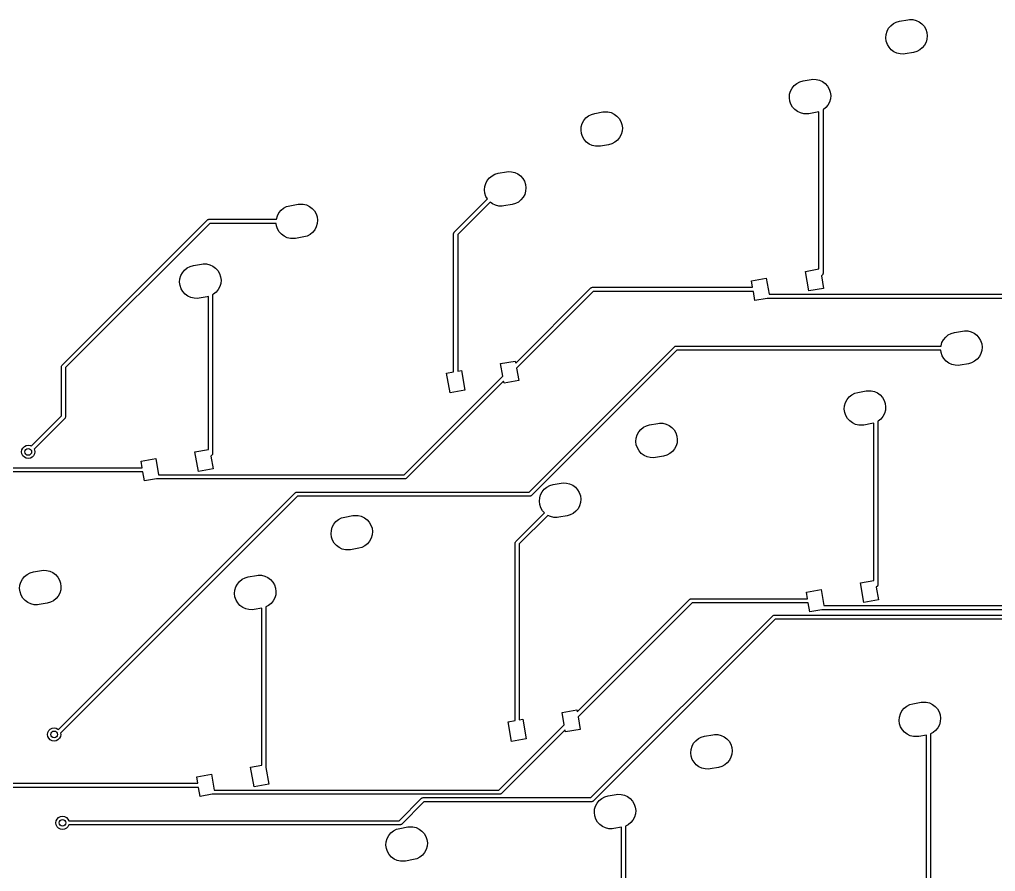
# Model space of a CAD drawing. Extents: x -73 to 321, y -180 to -25.
# Drawn here: x 192.5 to 251.3, y -93.1 to -41.8 of the extents above; entities that cross this region are included whole.
import ezdxf

# ---------------------------------------------------------------- set-up
doc = ezdxf.new("R2010")
doc.units = 0
doc.layers.add('BLACK', color=7, linetype='CONTINUOUS')

msp = doc.modelspace()

# ---------------------------------------------------------------- linework, layer by layer
at = {"layer": 'BLACK', "linetype": 'CONTINUOUS'}
for p, q in [((244.74, -42.4719), (244.835, -42.2931)), ((244.835, -42.2931), (244.963, -42.1369)), ((244.963, -42.1369), (245.12, -42.0098)), ((245.12, -42.0098), (245.299, -41.9167)), ((245.299, -41.9167), (245.494, -41.8617)), ((245.494, -41.8617), (245.986, -41.7749)), ((245.986, -41.7749), (246.09, -41.7621)), ((246.09, -41.7621), (246.292, -41.7685)), ((246.292, -41.7685), (246.489, -41.8153)), ((246.489, -41.8153), (246.672, -41.9007)), ((246.672, -41.9007), (246.834, -42.0212)), ((246.834, -42.0212), (246.969, -42.1719)), ((246.969, -42.1719), (247.071, -42.3466)), ((244.668, -42.8675), (244.684, -42.666)), ((244.692, -43.0681), (244.668, -42.8675)), ((244.684, -42.666), (244.74, -42.4719)), ((247.071, -42.3466), (247.135, -42.5381)), ((247.135, -42.5381), (247.16, -42.7388)), ((247.16, -42.7388), (247.143, -42.9402)), ((244.757, -43.2596), (244.692, -43.0681)), ((244.858, -43.4343), (244.757, -43.2596)), ((244.993, -43.585), (244.858, -43.4343)), ((246.864, -43.4693), (246.707, -43.5965)), ((246.993, -43.3131), (246.864, -43.4693)), ((247.087, -43.1343), (246.993, -43.3131)), ((247.143, -42.9402), (247.087, -43.1343)), ((245.155, -43.7055), (244.993, -43.585)), ((245.339, -43.7909), (245.155, -43.7055)), ((245.535, -43.8377), (245.339, -43.7909)), ((245.737, -43.8441), (245.535, -43.8377)), ((245.841, -43.8313), (245.737, -43.8441)), ((246.333, -43.7445), (245.841, -43.8313)), ((246.528, -43.6895), (246.333, -43.7445)), ((246.707, -43.5965), (246.528, -43.6895)), ((239.022, -45.8972), (239.15, -45.741)), ((239.15, -45.741), (239.307, -45.6138)), ((239.307, -45.6138), (239.487, -45.5208)), ((239.487, -45.5208), (239.681, -45.4658)), ((239.681, -45.4658), (240.174, -45.379)), ((240.174, -45.379), (240.278, -45.3662)), ((240.278, -45.3662), (240.48, -45.3726)), ((240.48, -45.3726), (240.676, -45.4194)), ((240.676, -45.4194), (240.859, -45.5048)), ((240.859, -45.5048), (241.022, -45.6253)), ((241.022, -45.6253), (241.156, -45.776)), ((241.156, -45.776), (241.258, -45.9507)), ((238.855, -46.4715), (238.871, -46.2701)), ((238.871, -46.2701), (238.928, -46.076)), ((238.928, -46.076), (239.022, -45.8972)), ((241.258, -45.9507), (241.323, -46.1422)), ((241.323, -46.1422), (241.347, -46.3428)), ((241.347, -46.3428), (241.331, -46.5443)), ((238.88, -46.6721), (238.855, -46.4715)), ((238.944, -46.8637), (238.88, -46.6721)), ((239.046, -47.0384), (238.944, -46.8637)), ((241.18, -46.9172), (241.052, -47.0733)), ((241.275, -46.7384), (241.18, -46.9172)), ((241.331, -46.5443), (241.275, -46.7384)), ((226.599, -47.6962), (226.756, -47.569)), ((226.756, -47.569), (226.936, -47.476)), ((226.936, -47.476), (227.13, -47.421)), ((227.13, -47.421), (227.623, -47.3342)), ((227.623, -47.3342), (227.726, -47.3214)), ((227.726, -47.3214), (227.928, -47.3277)), ((227.928, -47.3277), (228.125, -47.3746)), ((228.125, -47.3746), (228.308, -47.46)), ((228.308, -47.46), (228.471, -47.5805)), ((228.471, -47.5805), (228.605, -47.7312)), ((239.181, -47.1891), (239.046, -47.0384)), ((239.343, -47.3096), (239.181, -47.1891)), ((239.526, -47.395), (239.343, -47.3096)), ((239.723, -47.4418), (239.526, -47.395)), ((239.925, -47.4482), (239.723, -47.4418)), ((240.029, -47.4354), (239.925, -47.4482)), ((240.521, -47.3486), (240.029, -47.4354)), ((240.634, -47.3165), (240.521, -47.3486)), ((240.634, -56.7944), (240.634, -47.3165)), ((240.895, -47.2005), (240.884, -47.206)), ((240.884, -47.206), (240.884, -57.0617)), ((241.052, -47.0733), (240.895, -47.2005)), ((226.32, -48.2253), (226.377, -48.0312)), ((226.377, -48.0312), (226.471, -47.8524)), ((226.471, -47.8524), (226.599, -47.6962)), ((228.605, -47.7312), (228.707, -47.9059)), ((228.707, -47.9059), (228.771, -48.0974)), ((228.771, -48.0974), (228.796, -48.298)), ((226.304, -48.4267), (226.32, -48.2253)), ((226.329, -48.6273), (226.304, -48.4267)), ((226.393, -48.8189), (226.329, -48.6273)), ((228.723, -48.6936), (228.629, -48.8724)), ((228.78, -48.4995), (228.723, -48.6936)), ((228.796, -48.298), (228.78, -48.4995)), ((226.495, -48.9936), (226.393, -48.8189)), ((226.629, -49.1442), (226.495, -48.9936)), ((226.792, -49.2647), (226.629, -49.1442)), ((226.975, -49.3502), (226.792, -49.2647)), ((227.172, -49.397), (226.975, -49.3502)), ((227.97, -49.3038), (227.477, -49.3906)), ((228.164, -49.2487), (227.97, -49.3038)), ((228.344, -49.1557), (228.164, -49.2487)), ((228.501, -49.0285), (228.344, -49.1557)), ((228.629, -48.8724), (228.501, -49.0285)), ((227.374, -49.4034), (227.172, -49.397)), ((227.477, -49.3906), (227.374, -49.4034)), ((220.944, -51.1731), (221.123, -51.0801)), ((221.123, -51.0801), (221.318, -51.0251)), ((221.318, -51.0251), (221.81, -50.9382)), ((221.81, -50.9382), (221.914, -50.9255)), ((221.914, -50.9255), (222.116, -50.9318)), ((222.116, -50.9318), (222.313, -50.9787)), ((222.313, -50.9787), (222.496, -51.0641)), ((222.496, -51.0641), (222.658, -51.1846)), ((220.508, -51.8293), (220.564, -51.6353)), ((220.564, -51.6353), (220.658, -51.4565)), ((220.658, -51.4565), (220.787, -51.3003)), ((220.787, -51.3003), (220.944, -51.1731)), ((222.658, -51.1846), (222.793, -51.3353)), ((222.793, -51.3353), (222.894, -51.5099)), ((222.894, -51.5099), (222.959, -51.7015)), ((222.959, -51.7015), (222.984, -51.9021)), ((220.492, -52.0308), (220.508, -51.8293)), ((220.516, -52.2314), (220.492, -52.0308)), ((220.581, -52.423), (220.516, -52.2314)), ((222.911, -52.2976), (222.817, -52.4764)), ((222.967, -52.1036), (222.911, -52.2976)), ((222.984, -51.9021), (222.967, -52.1036)), ((208.767, -52.9802), (209.259, -52.8934)), ((209.259, -52.8934), (209.363, -52.8807)), ((209.363, -52.8807), (209.565, -52.887)), ((209.565, -52.887), (209.761, -52.9339)), ((218.669, -54.5686), (220.667, -52.5709)), ((220.832, -52.7593), (218.882, -54.7088)), ((220.667, -52.5709), (220.581, -52.423)), ((220.979, -52.8688), (220.832, -52.7593)), ((221.162, -52.9542), (220.979, -52.8688)), ((222.157, -52.9078), (221.665, -52.9947)), ((222.352, -52.8528), (222.157, -52.9078)), ((222.531, -52.7598), (222.352, -52.8528)), ((222.688, -52.6326), (222.531, -52.7598)), ((222.817, -52.4764), (222.688, -52.6326)), ((208.013, -53.5904), (208.107, -53.4117)), ((208.107, -53.4117), (208.236, -53.2555)), ((208.236, -53.2555), (208.393, -53.1283)), ((208.393, -53.1283), (208.572, -53.0353)), ((208.572, -53.0353), (208.767, -52.9802)), ((209.761, -52.9339), (209.945, -53.0193)), ((209.945, -53.0193), (210.107, -53.1398)), ((210.107, -53.1398), (210.242, -53.2904)), ((210.242, -53.2904), (210.343, -53.4651)), ((210.343, -53.4651), (210.408, -53.6567)), ((221.359, -53.0011), (221.162, -52.9542)), ((221.561, -53.0074), (221.359, -53.0011)), ((221.665, -52.9947), (221.561, -53.0074)), ((195.045, -62.5878), (203.8, -53.8333)), ((203.94, -54.0466), (195.259, -62.7279)), ((203.8, -53.8333), (203.818, -53.8199)), ((203.818, -53.8199), (203.821, -53.8165)), ((203.821, -53.8165), (203.824, -53.8157)), ((203.824, -53.8157), (203.829, -53.8118)), ((203.829, -53.8118), (203.859, -53.8053)), ((203.859, -53.8053), (203.888, -53.7966)), ((203.888, -53.7966), (207.956, -53.7966)), ((207.948, -54.0466), (203.94, -54.0466)), ((207.965, -54.1866), (207.948, -54.0466)), ((207.956, -53.7966), (207.957, -53.7845)), ((207.957, -53.7845), (208.013, -53.5904)), ((210.416, -54.0588), (210.36, -54.2528)), ((210.408, -53.6567), (210.432, -53.8573)), ((210.432, -53.8573), (210.416, -54.0588)), ((208.029, -54.3782), (207.965, -54.1866)), ((208.131, -54.5528), (208.029, -54.3782)), ((208.266, -54.7035), (208.131, -54.5528)), ((210.137, -54.5878), (209.98, -54.715)), ((210.265, -54.4316), (210.137, -54.5878)), ((210.36, -54.2528), (210.265, -54.4316)), ((218.632, -54.657), (218.636, -54.635)), ((218.632, -62.9952), (218.632, -54.657)), ((218.635, -54.6304), (218.637, -54.6279)), ((218.636, -54.635), (218.635, -54.6304)), ((218.637, -54.6279), (218.638, -54.6215)), ((218.638, -54.6215), (218.654, -54.5957)), ((218.654, -54.5957), (218.669, -54.5686)), ((208.428, -54.824), (208.266, -54.7035)), ((208.611, -54.9094), (208.428, -54.824)), ((208.808, -54.9563), (208.611, -54.9094)), ((209.01, -54.9626), (208.808, -54.9563)), ((209.114, -54.9499), (209.01, -54.9626)), ((209.606, -54.863), (209.114, -54.9499)), ((209.801, -54.808), (209.606, -54.863)), ((209.98, -54.715), (209.801, -54.808)), ((218.882, -54.7088), (218.882, -62.9511)), ((202.201, -57.1945), (202.295, -57.0157)), ((202.295, -57.0157), (202.423, -56.8596)), ((202.423, -56.8596), (202.58, -56.7324)), ((202.58, -56.7324), (202.76, -56.6394)), ((202.76, -56.6394), (202.954, -56.5843)), ((202.954, -56.5843), (203.446, -56.4975)), ((203.446, -56.4975), (203.55, -56.4847)), ((203.55, -56.4847), (203.752, -56.4911)), ((203.752, -56.4911), (203.949, -56.5379)), ((203.949, -56.5379), (204.132, -56.6233)), ((204.132, -56.6233), (204.294, -56.7439)), ((204.294, -56.7439), (204.429, -56.8945)), ((204.429, -56.8945), (204.531, -57.0692)), ((239.823, -56.9374), (240.634, -56.7944)), ((240.032, -58.1191), (239.823, -56.9374)), ((202.128, -57.5901), (202.144, -57.3886)), ((202.153, -57.7907), (202.128, -57.5901)), ((202.144, -57.3886), (202.201, -57.1945)), ((204.531, -57.0692), (204.595, -57.2608)), ((204.595, -57.2608), (204.62, -57.4614)), ((204.62, -57.4614), (204.604, -57.6628)), ((236.574, -57.5104), (237.46, -57.3541)), ((236.642, -57.8982), (236.574, -57.5104)), ((237.46, -57.3541), (237.63, -58.3187)), ((240.848, -57.1501), (240.786, -57.212)), ((240.786, -57.212), (240.918, -57.9629)), ((240.862, -57.123), (240.848, -57.1501)), ((240.879, -57.0972), (240.862, -57.123)), ((240.88, -57.0908), (240.879, -57.0972)), ((240.881, -57.0883), (240.88, -57.0908)), ((240.884, -57.0617), (240.881, -57.0837)), ((240.881, -57.0837), (240.881, -57.0883)), ((202.217, -57.9822), (202.153, -57.7907)), ((202.319, -58.1569), (202.217, -57.9822)), ((202.453, -58.3076), (202.319, -58.1569)), ((204.325, -58.1919), (204.168, -58.3191)), ((204.453, -58.0357), (204.325, -58.1919)), ((204.547, -57.8569), (204.453, -58.0357)), ((204.604, -57.6628), (204.547, -57.8569)), ((222.369, -62.4707), (226.905, -57.9348)), ((227.045, -58.1482), (222.422, -62.7712)), ((226.905, -57.9348), (226.923, -57.9215)), ((226.923, -57.9215), (226.926, -57.918)), ((226.926, -57.918), (226.929, -57.9172)), ((226.929, -57.9172), (226.934, -57.9133)), ((226.934, -57.9133), (226.964, -57.9068)), ((226.964, -57.9068), (226.993, -57.8982)), ((226.993, -57.8982), (236.642, -57.8982)), ((236.686, -58.1482), (227.045, -58.1482)), ((236.782, -58.6922), (236.686, -58.1482)), ((240.918, -57.9629), (240.032, -58.1191)), ((202.616, -58.4281), (202.453, -58.3076)), ((202.799, -58.5135), (202.616, -58.4281)), ((202.995, -58.5603), (202.799, -58.5135)), ((203.197, -58.5667), (202.995, -58.5603)), ((203.301, -58.5539), (203.197, -58.5667)), ((203.794, -58.4671), (203.301, -58.5539)), ((203.863, -58.4475), (203.794, -58.4671)), ((203.863, -67.6628), (203.863, -58.4475)), ((204.168, -58.3191), (204.113, -58.3474)), ((204.113, -58.3474), (204.113, -67.9301)), ((237.509, -58.564), (236.782, -58.6922)), ((237.512, -58.5644), (237.509, -58.564)), ((237.515, -58.5658), (237.512, -58.5644)), ((237.519, -58.5655), (237.515, -58.5658)), ((237.541, -58.5687), (237.519, -58.5655)), ((254.83, -58.5687), (237.541, -58.5687)), ((237.63, -58.3187), (254.778, -58.3187)), ((248.802, -60.6223), (249.294, -60.5355)), ((249.294, -60.5355), (249.398, -60.5227)), ((249.398, -60.5227), (249.6, -60.5291)), ((249.6, -60.5291), (249.797, -60.5759)), ((248.048, -61.2325), (248.143, -61.0537)), ((248.143, -61.0537), (248.271, -60.8975)), ((248.271, -60.8975), (248.428, -60.7703)), ((248.428, -60.7703), (248.607, -60.6773)), ((248.607, -60.6773), (248.802, -60.6223)), ((249.797, -60.5759), (249.98, -60.6613)), ((249.98, -60.6613), (250.142, -60.7818)), ((250.142, -60.7818), (250.277, -60.9325)), ((250.277, -60.9325), (250.379, -61.1072)), ((250.379, -61.1072), (250.443, -61.2987)), ((223.181, -70.233), (231.938, -61.4753)), ((232.078, -61.6887), (223.321, -70.4464)), ((231.938, -61.4753), (231.956, -61.462)), ((231.956, -61.462), (231.959, -61.4585)), ((231.959, -61.4585), (231.962, -61.4577)), ((231.962, -61.4577), (231.967, -61.4538)), ((231.967, -61.4538), (231.997, -61.4474)), ((231.997, -61.4474), (232.027, -61.4387)), ((232.027, -61.4387), (247.991, -61.4387)), ((247.983, -61.6887), (232.078, -61.6887)), ((248, -61.8287), (247.983, -61.6887)), ((247.991, -61.4387), (247.992, -61.4266)), ((247.992, -61.4266), (248.048, -61.2325)), ((250.451, -61.7008), (250.395, -61.8949)), ((250.443, -61.2987), (250.468, -61.4993)), ((250.468, -61.4993), (250.451, -61.7008)), ((248.065, -62.0202), (248, -61.8287)), ((248.166, -62.1949), (248.065, -62.0202)), ((248.301, -62.3456), (248.166, -62.1949)), ((250.172, -62.2299), (250.015, -62.357)), ((250.301, -62.0737), (250.172, -62.2299)), ((250.395, -61.8949), (250.301, -62.0737)), ((195.009, -62.6761), (195.012, -62.6541)), ((195.009, -65.6417), (195.009, -62.6761)), ((195.012, -62.6495), (195.013, -62.647)), ((195.012, -62.6541), (195.012, -62.6495)), ((195.013, -62.647), (195.014, -62.6406)), ((195.014, -62.6406), (195.031, -62.6148)), ((195.031, -62.6148), (195.045, -62.5878)), ((195.259, -62.7279), (195.259, -65.6934)), ((221.46, -62.4966), (222.346, -62.3404)), ((221.592, -63.2476), (221.46, -62.4966)), ((222.346, -62.3404), (222.369, -62.4707)), ((222.422, -62.7712), (222.555, -63.5221)), ((248.463, -62.4661), (248.301, -62.3456)), ((248.647, -62.5515), (248.463, -62.4661)), ((248.843, -62.5983), (248.647, -62.5515)), ((249.045, -62.6047), (248.843, -62.5983)), ((249.149, -62.5919), (249.045, -62.6047)), ((249.641, -62.5051), (249.149, -62.5919)), ((249.836, -62.4501), (249.641, -62.5051)), ((250.015, -62.357), (249.836, -62.4501)), ((215.653, -69.1871), (221.592, -63.2476)), ((218.21, -63.0697), (218.632, -62.9952)), ((218.418, -64.2515), (218.21, -63.0697)), ((218.882, -62.9511), (219.096, -62.9134)), ((219.096, -62.9134), (219.305, -64.0952)), ((221.645, -63.5481), (215.793, -69.4005)), ((221.668, -63.6784), (221.645, -63.5481)), ((222.555, -63.5221), (221.668, -63.6784)), ((219.305, -64.0952), (218.418, -64.2515)), ((242.236, -64.8366), (242.33, -64.6578)), ((242.33, -64.6578), (242.458, -64.5016)), ((242.458, -64.5016), (242.615, -64.3744)), ((242.615, -64.3744), (242.795, -64.2814)), ((242.795, -64.2814), (242.989, -64.2264)), ((242.989, -64.2264), (243.482, -64.1396)), ((243.482, -64.1396), (243.586, -64.1268)), ((243.586, -64.1268), (243.788, -64.1331)), ((243.788, -64.1331), (243.984, -64.18)), ((243.984, -64.18), (244.167, -64.2654)), ((244.167, -64.2654), (244.33, -64.3859)), ((244.33, -64.3859), (244.464, -64.5366)), ((244.464, -64.5366), (244.566, -64.7113)), ((242.163, -65.2321), (242.179, -65.0307)), ((242.188, -65.4327), (242.163, -65.2321)), ((242.179, -65.0307), (242.236, -64.8366)), ((244.566, -64.7113), (244.631, -64.9028)), ((244.631, -64.9028), (244.655, -65.1034)), ((244.655, -65.1034), (244.639, -65.3049)), ((193.186, -67.4646), (195.009, -65.6417)), ((195.222, -65.7818), (193.363, -67.6414)), ((195.237, -65.7548), (195.222, -65.7818)), ((195.254, -65.7289), (195.237, -65.7548)), ((195.255, -65.7225), (195.254, -65.7289)), ((195.256, -65.7201), (195.255, -65.7225)), ((195.259, -65.6934), (195.256, -65.7155)), ((195.256, -65.7155), (195.256, -65.7201)), ((242.252, -65.6243), (242.188, -65.4327)), ((242.354, -65.799), (242.252, -65.6243)), ((242.489, -65.9496), (242.354, -65.799)), ((244.36, -65.8339), (244.203, -65.9611)), ((244.488, -65.6778), (244.36, -65.8339)), ((244.583, -65.499), (244.488, -65.6778)), ((244.639, -65.3049), (244.583, -65.499)), ((229.907, -66.4568), (230.064, -66.3296)), ((230.064, -66.3296), (230.244, -66.2366)), ((230.244, -66.2366), (230.438, -66.1816)), ((230.438, -66.1816), (230.931, -66.0947)), ((230.931, -66.0947), (231.034, -66.082)), ((231.034, -66.082), (231.236, -66.0883)), ((231.236, -66.0883), (231.433, -66.1352)), ((231.433, -66.1352), (231.616, -66.2206)), ((231.616, -66.2206), (231.779, -66.3411)), ((231.779, -66.3411), (231.913, -66.4918)), ((242.651, -66.0701), (242.489, -65.9496)), ((242.834, -66.1556), (242.651, -66.0701)), ((243.031, -66.2024), (242.834, -66.1556)), ((243.233, -66.2087), (243.031, -66.2024)), ((243.337, -66.196), (243.233, -66.2087)), ((243.829, -66.1092), (243.337, -66.196)), ((243.942, -66.0771), (243.829, -66.1092)), ((243.942, -75.555), (243.942, -66.0771)), ((244.203, -65.9611), (244.192, -65.9666)), ((244.192, -65.9666), (244.192, -75.8223)), ((229.612, -67.1873), (229.628, -66.9859)), ((229.628, -66.9859), (229.685, -66.7918)), ((229.685, -66.7918), (229.779, -66.613)), ((229.779, -66.613), (229.907, -66.4568)), ((231.913, -66.4918), (232.015, -66.6664)), ((232.015, -66.6664), (232.079, -66.858)), ((232.079, -66.858), (232.104, -67.0586)), ((192.629, -67.6944), (192.686, -67.5829)), ((192.686, -67.5829), (192.774, -67.4944)), ((192.774, -67.4944), (192.886, -67.4376)), ((192.886, -67.4376), (193.009, -67.418)), ((193.009, -67.418), (193.133, -67.4376)), ((193.133, -67.4376), (193.186, -67.4646)), ((229.637, -67.3879), (229.612, -67.1873)), ((229.701, -67.5795), (229.637, -67.3879)), ((229.803, -67.7542), (229.701, -67.5795)), ((232.031, -67.4542), (231.937, -67.6329)), ((232.088, -67.2601), (232.031, -67.4542)), ((232.104, -67.0586), (232.088, -67.2601)), ((192.609, -67.818), (192.629, -67.6944)), ((192.629, -67.9416), (192.609, -67.818)), ((192.686, -68.0531), (192.629, -67.9416)), ((192.774, -68.1416), (192.686, -68.0531)), ((192.886, -68.1984), (192.774, -68.1416)), ((193.244, -68.1416), (193.133, -68.1984)), ((193.333, -68.0531), (193.244, -68.1416)), ((193.39, -67.9416), (193.333, -68.0531)), ((193.363, -67.6414), (193.39, -67.6944)), ((193.39, -67.6944), (193.409, -67.818)), ((193.409, -67.818), (193.39, -67.9416)), ((203.052, -67.8058), (203.863, -67.6628)), ((203.261, -68.9875), (203.052, -67.8058)), ((204.076, -68.0185), (204.014, -68.0803)), ((204.014, -68.0803), (204.147, -68.8313)), ((204.091, -67.9914), (204.076, -68.0185)), ((204.108, -67.9656), (204.091, -67.9914)), ((204.109, -67.9592), (204.108, -67.9656)), ((204.11, -67.9567), (204.109, -67.9592)), ((204.113, -67.9301), (204.11, -67.9521)), ((204.11, -67.9521), (204.11, -67.9567)), ((229.937, -67.9048), (229.803, -67.7542)), ((230.1, -68.0253), (229.937, -67.9048)), ((230.283, -68.1108), (230.1, -68.0253)), ((230.48, -68.1576), (230.283, -68.1108)), ((230.682, -68.1639), (230.48, -68.1576)), ((230.785, -68.1512), (230.682, -68.1639)), ((231.278, -68.0644), (230.785, -68.1512)), ((231.472, -68.0093), (231.278, -68.0644)), ((231.652, -67.9163), (231.472, -68.0093)), ((231.809, -67.7891), (231.652, -67.9163)), ((231.937, -67.6329), (231.809, -67.7891)), ((187.868, -68.7666), (199.871, -68.7666)), ((193.009, -68.218), (192.886, -68.1984)), ((193.133, -68.1984), (193.009, -68.218)), ((199.802, -68.3788), (200.689, -68.2225)), ((199.871, -68.7666), (199.802, -68.3788)), ((200.689, -68.2225), (200.859, -69.1871)), ((199.915, -69.0166), (187.92, -69.0166)), ((200.011, -69.5606), (199.915, -69.0166)), ((200.859, -69.1871), (215.653, -69.1871)), ((204.147, -68.8313), (203.261, -68.9875)), ((200.738, -69.4324), (200.011, -69.5606)), ((200.741, -69.4328), (200.738, -69.4324)), ((200.744, -69.4342), (200.741, -69.4328)), ((200.748, -69.4339), (200.744, -69.4342)), ((200.77, -69.4371), (200.748, -69.4339)), ((215.705, -69.4371), (200.77, -69.4371)), ((215.734, -69.4284), (215.705, -69.4371)), ((215.764, -69.4219), (215.734, -69.4284)), ((215.769, -69.418), (215.764, -69.4219)), ((215.772, -69.4173), (215.769, -69.418)), ((215.775, -69.4138), (215.772, -69.4173)), ((215.793, -69.4005), (215.775, -69.4138)), ((224.095, -70.0609), (224.252, -69.9337)), ((224.252, -69.9337), (224.431, -69.8407)), ((224.431, -69.8407), (224.626, -69.7856)), ((224.626, -69.7856), (225.118, -69.6988)), ((225.118, -69.6988), (225.222, -69.6861)), ((225.222, -69.6861), (225.424, -69.6924)), ((225.424, -69.6924), (225.621, -69.7393)), ((225.621, -69.7393), (225.804, -69.8247)), ((225.804, -69.8247), (225.966, -69.9452)), ((225.966, -69.9452), (226.101, -70.0958)), ((194.826, -84.5395), (209.096, -70.2696)), ((209.236, -70.483), (194.953, -84.7663)), ((209.096, -70.2696), (209.114, -70.2563)), ((209.114, -70.2563), (209.117, -70.2528)), ((209.117, -70.2528), (209.12, -70.252)), ((209.12, -70.252), (209.125, -70.2481)), ((209.125, -70.2481), (209.155, -70.2417)), ((209.155, -70.2417), (209.184, -70.233)), ((209.184, -70.233), (223.181, -70.233)), ((223.232, -70.483), (209.236, -70.483)), ((223.262, -70.4743), (223.232, -70.483)), ((223.292, -70.4679), (223.262, -70.4743)), ((223.297, -70.464), (223.292, -70.4679)), ((223.3, -70.4632), (223.297, -70.464)), ((223.303, -70.4597), (223.3, -70.4632)), ((223.321, -70.4464), (223.303, -70.4597)), ((223.816, -70.5899), (223.872, -70.3958)), ((223.872, -70.3958), (223.966, -70.2171)), ((223.966, -70.2171), (224.095, -70.0609)), ((226.101, -70.0958), (226.202, -70.2705)), ((226.202, -70.2705), (226.267, -70.4621)), ((226.267, -70.4621), (226.292, -70.6627)), ((223.8, -70.7914), (223.816, -70.5899)), ((223.824, -70.992), (223.8, -70.7914)), ((223.889, -71.1836), (223.824, -70.992)), ((226.219, -71.0582), (226.125, -71.237)), ((226.275, -70.8641), (226.219, -71.0582)), ((226.292, -70.6627), (226.275, -70.8641)), ((212.075, -71.7408), (212.567, -71.654)), ((212.567, -71.654), (212.671, -71.6413)), ((212.671, -71.6413), (212.873, -71.6476)), ((212.873, -71.6476), (213.069, -71.6944)), ((213.069, -71.6944), (213.253, -71.7799)), ((222.374, -73.2219), (224.107, -71.4888)), ((224.31, -71.6398), (222.587, -73.362)), ((223.99, -71.3582), (223.889, -71.1836)), ((224.107, -71.4888), (223.99, -71.3582)), ((224.47, -71.7148), (224.31, -71.6398)), ((224.667, -71.7617), (224.47, -71.7148)), ((225.465, -71.6684), (224.973, -71.7553)), ((225.66, -71.6134), (225.465, -71.6684)), ((225.839, -71.5204), (225.66, -71.6134)), ((225.996, -71.3932), (225.839, -71.5204)), ((226.125, -71.237), (225.996, -71.3932)), ((211.321, -72.351), (211.415, -72.1723)), ((211.415, -72.1723), (211.544, -72.0161)), ((211.544, -72.0161), (211.701, -71.8889)), ((211.701, -71.8889), (211.88, -71.7959)), ((211.88, -71.7959), (212.075, -71.7408)), ((213.253, -71.7799), (213.415, -71.9004)), ((213.415, -71.9004), (213.55, -72.051)), ((213.55, -72.051), (213.651, -72.2257)), ((213.651, -72.2257), (213.716, -72.4173)), ((224.869, -71.768), (224.667, -71.7617)), ((224.973, -71.7553), (224.869, -71.768)), ((211.248, -72.7466), (211.265, -72.5451)), ((211.273, -72.9472), (211.248, -72.7466)), ((211.265, -72.5451), (211.321, -72.351)), ((213.724, -72.8193), (213.668, -73.0134)), ((213.716, -72.4173), (213.74, -72.6179)), ((213.74, -72.6179), (213.724, -72.8193)), ((211.337, -73.1387), (211.273, -72.9472)), ((211.439, -73.3134), (211.337, -73.1387)), ((211.574, -73.4641), (211.439, -73.3134)), ((211.736, -73.5846), (211.574, -73.4641)), ((213.288, -73.4756), (213.109, -73.5686)), ((213.445, -73.3484), (213.288, -73.4756)), ((213.573, -73.1922), (213.445, -73.3484)), ((213.668, -73.0134), (213.573, -73.1922)), ((222.337, -73.3103), (222.341, -73.2882)), ((222.337, -84.0071), (222.337, -73.3103)), ((222.34, -73.2836), (222.342, -73.2812)), ((222.341, -73.2882), (222.34, -73.2836)), ((222.342, -73.2748), (222.359, -73.2489)), ((222.342, -73.2812), (222.342, -73.2748)), ((222.359, -73.2489), (222.374, -73.2219)), ((222.587, -73.362), (222.587, -83.963)), ((211.919, -73.67), (211.736, -73.5846)), ((212.116, -73.7169), (211.919, -73.67)), ((212.318, -73.7232), (212.116, -73.7169)), ((212.422, -73.7105), (212.318, -73.7232)), ((212.914, -73.6236), (212.422, -73.7105)), ((213.109, -73.5686), (212.914, -73.6236)), ((192.783, -75.3241), (192.94, -75.1969)), ((192.94, -75.1969), (193.119, -75.1039)), ((193.119, -75.1039), (193.314, -75.0488)), ((193.314, -75.0488), (193.806, -74.962)), ((193.806, -74.962), (193.91, -74.9493)), ((193.91, -74.9493), (194.112, -74.9556)), ((194.112, -74.9556), (194.309, -75.0024)), ((194.309, -75.0024), (194.492, -75.0879)), ((194.492, -75.0879), (194.654, -75.2084)), ((194.654, -75.2084), (194.789, -75.359)), ((206.754, -75.2581), (206.858, -75.2453)), ((206.858, -75.2453), (207.06, -75.2517)), ((192.504, -75.8531), (192.56, -75.659)), ((192.56, -75.659), (192.655, -75.4802)), ((192.655, -75.4802), (192.783, -75.3241)), ((194.789, -75.359), (194.891, -75.5337)), ((194.891, -75.5337), (194.955, -75.7253)), ((194.955, -75.7253), (194.98, -75.9259)), ((205.509, -75.9551), (205.603, -75.7763)), ((205.603, -75.7763), (205.731, -75.6202)), ((205.731, -75.6202), (205.888, -75.493)), ((205.888, -75.493), (206.068, -75.3999)), ((206.068, -75.3999), (206.262, -75.3449)), ((206.262, -75.3449), (206.754, -75.2581)), ((207.06, -75.2517), (207.257, -75.2985)), ((207.257, -75.2985), (207.44, -75.3839)), ((207.44, -75.3839), (207.602, -75.5044)), ((207.602, -75.5044), (207.737, -75.6551)), ((207.737, -75.6551), (207.839, -75.8298)), ((207.839, -75.8298), (207.903, -76.0213)), ((243.131, -75.698), (243.942, -75.555)), ((243.34, -76.8797), (243.131, -75.698)), ((244.192, -75.8223), (244.189, -75.8443)), ((192.488, -76.0546), (192.504, -75.8531)), ((192.512, -76.2552), (192.488, -76.0546)), ((192.577, -76.4467), (192.512, -76.2552)), ((194.907, -76.3214), (194.813, -76.5002)), ((194.964, -76.1273), (194.907, -76.3214)), ((194.98, -75.9259), (194.964, -76.1273)), ((205.436, -76.3507), (205.452, -76.1492)), ((205.461, -76.5513), (205.436, -76.3507)), ((205.452, -76.1492), (205.509, -75.9551)), ((207.912, -76.4234), (207.855, -76.6175)), ((207.903, -76.0213), (207.928, -76.222)), ((207.928, -76.222), (207.912, -76.4234)), ((239.882, -76.271), (240.768, -76.1147)), ((239.95, -76.6587), (239.882, -76.271)), ((240.768, -76.1147), (240.938, -77.0793)), ((244.156, -75.9107), (244.094, -75.9725)), ((244.094, -75.9725), (244.226, -76.7235)), ((244.17, -75.8836), (244.156, -75.9107)), ((244.187, -75.8578), (244.17, -75.8836)), ((244.188, -75.8514), (244.187, -75.8578)), ((244.189, -75.8489), (244.188, -75.8514)), ((244.189, -75.8443), (244.189, -75.8489)), ((192.679, -76.6214), (192.577, -76.4467)), ((192.813, -76.7721), (192.679, -76.6214)), ((192.976, -76.8926), (192.813, -76.7721)), ((193.159, -76.978), (192.976, -76.8926)), ((193.355, -77.0249), (193.159, -76.978)), ((194.154, -76.9316), (193.661, -77.0184)), ((194.348, -76.8766), (194.154, -76.9316)), ((194.528, -76.7836), (194.348, -76.8766)), ((194.685, -76.6564), (194.528, -76.7836)), ((194.813, -76.5002), (194.685, -76.6564)), ((205.525, -76.7428), (205.461, -76.5513)), ((205.627, -76.9175), (205.525, -76.7428)), ((205.761, -77.0682), (205.627, -76.9175)), ((207.633, -76.9525), (207.476, -77.0797)), ((207.761, -76.7963), (207.633, -76.9525)), ((207.855, -76.6175), (207.761, -76.7963)), ((226.074, -83.4825), (232.861, -76.6954)), ((233.001, -76.9087), (226.127, -83.7831)), ((232.861, -76.6954), (232.879, -76.682)), ((232.879, -76.682), (232.882, -76.6786)), ((232.882, -76.6786), (232.885, -76.6778)), ((232.885, -76.6778), (232.89, -76.6739)), ((232.89, -76.6739), (232.92, -76.6674)), ((232.92, -76.6674), (232.95, -76.6587)), ((232.95, -76.6587), (239.95, -76.6587)), ((239.994, -76.9087), (233.001, -76.9087)), ((240.09, -77.4528), (239.994, -76.9087)), ((244.226, -76.7235), (243.34, -76.8797)), ((193.557, -77.0312), (193.355, -77.0249)), ((193.661, -77.0184), (193.557, -77.0312)), ((205.924, -77.1887), (205.761, -77.0682)), ((206.107, -77.2741), (205.924, -77.1887)), ((206.303, -77.3209), (206.107, -77.2741)), ((206.505, -77.3273), (206.303, -77.3209)), ((206.609, -77.3145), (206.505, -77.3273)), ((207.072, -77.233), (206.609, -77.3145)), ((207.072, -86.6988), (207.072, -77.233)), ((207.476, -77.0797), (207.322, -77.1594)), ((207.322, -77.1594), (207.322, -86.8373)), ((240.817, -77.3246), (240.09, -77.4528)), ((240.82, -77.325), (240.817, -77.3246)), ((240.823, -77.3264), (240.82, -77.325)), ((240.827, -77.3261), (240.823, -77.3264)), ((240.849, -77.3293), (240.827, -77.3261)), ((258.138, -77.3293), (240.849, -77.3293)), ((240.938, -77.0793), (258.086, -77.0793)), ((226.898, -88.6473), (237.856, -77.6889)), ((237.996, -77.9023), (227.038, -88.8607)), ((237.856, -77.6889), (237.874, -77.6756)), ((237.874, -77.6756), (237.877, -77.6721)), ((237.877, -77.6721), (237.88, -77.6713)), ((237.88, -77.6713), (237.885, -77.6674)), ((237.885, -77.6674), (237.915, -77.661)), ((237.915, -77.661), (237.945, -77.6523)), ((237.945, -77.6523), (258.467, -77.6523)), ((258.519, -77.9023), (237.996, -77.9023)), ((246.79, -82.9001), (246.894, -82.8874)), ((246.894, -82.8874), (247.096, -82.8937)), ((247.096, -82.8937), (247.292, -82.9406)), ((225.165, -83.5085), (226.051, -83.3522)), ((226.051, -83.3522), (226.074, -83.4825)), ((245.544, -83.5972), (245.638, -83.4184)), ((245.638, -83.4184), (245.766, -83.2622)), ((245.766, -83.2622), (245.923, -83.135)), ((245.923, -83.135), (246.103, -83.042)), ((246.103, -83.042), (246.297, -82.987)), ((246.297, -82.987), (246.79, -82.9001)), ((247.292, -82.9406), (247.475, -83.026)), ((247.475, -83.026), (247.638, -83.1465)), ((247.638, -83.1465), (247.772, -83.2972)), ((247.772, -83.2972), (247.874, -83.4718)), ((247.874, -83.4718), (247.939, -83.6634)), ((221.915, -84.0815), (222.337, -84.0071)), ((222.587, -83.963), (222.801, -83.9253)), ((222.801, -83.9253), (223.01, -85.107)), ((225.297, -84.2594), (225.165, -83.5085)), ((226.127, -83.7831), (226.26, -84.534)), ((245.471, -83.9927), (245.487, -83.7913)), ((245.496, -84.1933), (245.471, -83.9927)), ((245.487, -83.7913), (245.544, -83.5972)), ((247.947, -84.0655), (247.891, -84.2596)), ((247.939, -83.6634), (247.963, -83.864)), ((247.963, -83.864), (247.947, -84.0655)), ((194.184, -84.7124), (194.24, -84.6009)), ((194.24, -84.6009), (194.329, -84.5124)), ((194.329, -84.5124), (194.44, -84.4556)), ((194.44, -84.4556), (194.564, -84.436)), ((194.564, -84.436), (194.688, -84.4556)), ((194.688, -84.4556), (194.799, -84.5124)), ((194.799, -84.5124), (194.826, -84.5395)), ((221.359, -88.1978), (225.297, -84.2594)), ((225.35, -84.56), (221.499, -88.4112)), ((222.123, -85.2633), (221.915, -84.0815)), ((225.373, -84.6903), (225.35, -84.56)), ((226.26, -84.534), (225.373, -84.6903)), ((245.56, -84.3849), (245.496, -84.1933)), ((245.662, -84.5596), (245.56, -84.3849)), ((245.797, -84.7102), (245.662, -84.5596)), ((247.668, -84.5945), (247.511, -84.7217)), ((247.796, -84.4383), (247.668, -84.5945)), ((247.891, -84.2596), (247.796, -84.4383)), ((194.164, -84.836), (194.184, -84.7124)), ((194.184, -84.9596), (194.164, -84.836)), ((194.24, -85.0711), (194.184, -84.9596)), ((194.329, -85.1596), (194.24, -85.0711)), ((194.44, -85.2164), (194.329, -85.1596)), ((194.564, -85.236), (194.44, -85.2164)), ((194.688, -85.2164), (194.564, -85.236)), ((194.799, -85.1596), (194.688, -85.2164)), ((194.888, -85.0711), (194.799, -85.1596)), ((194.944, -84.9596), (194.888, -85.0711)), ((194.964, -84.836), (194.944, -84.9596)), ((194.953, -84.7663), (194.964, -84.836)), ((223.01, -85.107), (222.123, -85.2633)), ((233.087, -85.3736), (233.215, -85.2174)), ((233.215, -85.2174), (233.372, -85.0902)), ((233.372, -85.0902), (233.552, -84.9972)), ((233.552, -84.9972), (233.746, -84.9422)), ((233.746, -84.9422), (234.239, -84.8553)), ((234.239, -84.8553), (234.342, -84.8426)), ((234.342, -84.8426), (234.544, -84.8489)), ((234.544, -84.8489), (234.741, -84.8958)), ((234.741, -84.8958), (234.924, -84.9812)), ((234.924, -84.9812), (235.087, -85.1017)), ((235.087, -85.1017), (235.221, -85.2524)), ((245.959, -84.8307), (245.797, -84.7102)), ((246.142, -84.9161), (245.959, -84.8307)), ((246.339, -84.963), (246.142, -84.9161)), ((246.541, -84.9693), (246.339, -84.963)), ((246.645, -84.9566), (246.541, -84.9693)), ((247.107, -84.875), (246.645, -84.9566)), ((247.107, -94.3408), (247.107, -84.875)), ((247.511, -84.7217), (247.357, -84.8015)), ((247.357, -84.8015), (247.357, -94.4794)), ((232.92, -85.9479), (232.936, -85.7464)), ((232.936, -85.7464), (232.993, -85.5524)), ((232.993, -85.5524), (233.087, -85.3736)), ((235.221, -85.2524), (235.323, -85.427)), ((235.323, -85.427), (235.387, -85.6186)), ((235.387, -85.6186), (235.412, -85.8192)), ((235.412, -85.8192), (235.396, -86.0207)), ((232.945, -86.1485), (232.92, -85.9479)), ((233.009, -86.3401), (232.945, -86.1485)), ((233.111, -86.5147), (233.009, -86.3401)), ((235.245, -86.3935), (235.117, -86.5497)), ((235.339, -86.2147), (235.245, -86.3935)), ((235.396, -86.0207), (235.339, -86.2147)), ((206.404, -86.8165), (207.072, -86.6988)), ((206.613, -87.9983), (206.404, -86.8165)), ((207.322, -86.8373), (207.499, -87.842)), ((233.245, -86.6654), (233.111, -86.5147)), ((233.408, -86.7859), (233.245, -86.6654)), ((233.591, -86.8713), (233.408, -86.7859)), ((233.788, -86.9182), (233.591, -86.8713)), ((233.99, -86.9245), (233.788, -86.9182)), ((234.093, -86.9118), (233.99, -86.9245)), ((234.586, -86.8249), (234.093, -86.9118)), ((234.78, -86.7699), (234.586, -86.8249)), ((234.96, -86.6769), (234.78, -86.7699)), ((235.117, -86.5497), (234.96, -86.6769)), ((203.154, -87.3895), (204.041, -87.2333)), ((203.223, -87.7773), (203.154, -87.3895)), ((204.041, -87.2333), (204.211, -88.1978)), ((190.926, -87.7773), (203.223, -87.7773)), ((203.267, -88.0273), (190.978, -88.0273)), ((203.363, -88.5713), (203.267, -88.0273)), ((207.499, -87.842), (206.613, -87.9983)), ((204.09, -88.4431), (203.363, -88.5713)), ((204.093, -88.4436), (204.09, -88.4431)), ((204.096, -88.4449), (204.093, -88.4436)), ((204.1, -88.4446), (204.096, -88.4449)), ((204.122, -88.4478), (204.1, -88.4446)), ((221.411, -88.4478), (204.122, -88.4478)), ((204.211, -88.1978), (221.359, -88.1978)), ((215.341, -90.045), (216.703, -88.6839)), ((216.703, -88.6839), (216.72, -88.6706)), ((216.72, -88.6706), (216.723, -88.6671)), ((216.723, -88.6671), (216.726, -88.6663)), ((216.726, -88.6663), (216.731, -88.6625)), ((216.731, -88.6625), (216.761, -88.656)), ((216.761, -88.656), (216.791, -88.6473)), ((216.791, -88.6473), (226.898, -88.6473)), ((221.44, -88.4391), (221.411, -88.4478)), ((221.47, -88.4326), (221.44, -88.4391)), ((221.475, -88.4288), (221.47, -88.4326)), ((221.478, -88.428), (221.475, -88.4288)), ((221.481, -88.4245), (221.478, -88.428)), ((221.499, -88.4112), (221.481, -88.4245)), ((227.403, -88.8215), (227.56, -88.6943)), ((227.56, -88.6943), (227.739, -88.6013)), ((227.739, -88.6013), (227.934, -88.5462)), ((227.934, -88.5462), (228.426, -88.4594)), ((228.426, -88.4594), (228.53, -88.4467)), ((228.53, -88.4467), (228.732, -88.453)), ((228.732, -88.453), (228.929, -88.4998)), ((228.929, -88.4998), (229.112, -88.5853)), ((229.112, -88.5853), (229.274, -88.7058)), ((229.274, -88.7058), (229.409, -88.8564)), ((216.843, -88.8973), (215.482, -90.2584)), ((226.95, -88.8973), (216.843, -88.8973)), ((226.979, -88.8886), (226.95, -88.8973)), ((227.009, -88.8822), (226.979, -88.8886)), ((227.015, -88.8783), (227.009, -88.8822)), ((227.017, -88.8775), (227.015, -88.8783)), ((227.02, -88.874), (227.017, -88.8775)), ((227.038, -88.8607), (227.02, -88.874)), ((227.108, -89.552), (227.124, -89.3505)), ((227.124, -89.3505), (227.18, -89.1564)), ((227.18, -89.1564), (227.274, -88.9776)), ((227.274, -88.9776), (227.403, -88.8215)), ((229.409, -88.8564), (229.51, -89.0311)), ((229.51, -89.0311), (229.575, -89.2227)), ((229.575, -89.2227), (229.6, -89.4233)), ((194.688, -90.0464), (194.745, -89.9349)), ((194.745, -89.9349), (194.833, -89.8464)), ((194.833, -89.8464), (194.945, -89.7896)), ((194.945, -89.7896), (195.068, -89.77)), ((195.068, -89.77), (195.192, -89.7896)), ((195.192, -89.7896), (195.303, -89.8464)), ((195.303, -89.8464), (195.392, -89.9349)), ((195.392, -89.9349), (195.448, -90.045)), ((227.132, -89.7526), (227.108, -89.552)), ((227.197, -89.9441), (227.132, -89.7526)), ((227.298, -90.1188), (227.197, -89.9441)), ((229.527, -89.8188), (229.433, -89.9976)), ((229.583, -89.6247), (229.527, -89.8188)), ((229.6, -89.4233), (229.583, -89.6247)), ((194.668, -90.17), (194.688, -90.0464)), ((194.688, -90.2936), (194.668, -90.17)), ((194.745, -90.4051), (194.688, -90.2936)), ((194.833, -90.4936), (194.745, -90.4051)), ((194.945, -90.5504), (194.833, -90.4936)), ((195.303, -90.4936), (195.192, -90.5504)), ((195.392, -90.4051), (195.303, -90.4936)), ((195.448, -90.295), (195.392, -90.4051)), ((195.448, -90.045), (215.341, -90.045)), ((215.393, -90.295), (195.448, -90.295)), ((215.188, -90.5565), (215.383, -90.5014)), ((215.383, -90.5014), (215.875, -90.4146)), ((215.423, -90.2863), (215.393, -90.295)), ((215.453, -90.2799), (215.423, -90.2863)), ((215.458, -90.276), (215.453, -90.2799)), ((215.461, -90.2752), (215.458, -90.276)), ((215.464, -90.2717), (215.461, -90.2752)), ((215.482, -90.2584), (215.464, -90.2717)), ((215.875, -90.4146), (215.979, -90.4018)), ((215.979, -90.4018), (216.181, -90.4082)), ((216.181, -90.4082), (216.377, -90.455)), ((216.377, -90.455), (216.561, -90.5404)), ((227.433, -90.2695), (227.298, -90.1188)), ((227.595, -90.39), (227.433, -90.2695)), ((227.778, -90.4754), (227.595, -90.39)), ((227.975, -90.5223), (227.778, -90.4754)), ((228.177, -90.5286), (227.975, -90.5223)), ((228.281, -90.5158), (228.177, -90.5286)), ((228.743, -90.4343), (228.281, -90.5158)), ((228.743, -97.5568), (228.743, -90.4343)), ((229.147, -90.281), (228.993, -90.3607)), ((228.993, -90.3607), (228.993, -97.6085)), ((229.304, -90.1538), (229.147, -90.281)), ((229.433, -89.9976), (229.304, -90.1538)), ((195.068, -90.57), (194.945, -90.5504)), ((195.192, -90.5504), (195.068, -90.57)), ((214.573, -91.3057), (214.629, -91.1116)), ((214.629, -91.1116), (214.723, -90.9328)), ((214.723, -90.9328), (214.852, -90.7767)), ((214.852, -90.7767), (215.009, -90.6495)), ((215.009, -90.6495), (215.188, -90.5565)), ((216.561, -90.5404), (216.723, -90.661)), ((216.723, -90.661), (216.858, -90.8116)), ((216.858, -90.8116), (216.959, -90.9863)), ((216.959, -90.9863), (217.024, -91.1779)), ((214.556, -91.5072), (214.573, -91.3057)), ((214.581, -91.7078), (214.556, -91.5072)), ((214.645, -91.8993), (214.581, -91.7078)), ((217.032, -91.5799), (216.976, -91.774)), ((217.024, -91.1779), (217.048, -91.3785)), ((217.048, -91.3785), (217.032, -91.5799)), ((214.747, -92.074), (214.645, -91.8993)), ((214.882, -92.2247), (214.747, -92.074)), ((215.044, -92.3452), (214.882, -92.2247)), ((216.596, -92.2362), (216.417, -92.3292)), ((216.753, -92.109), (216.596, -92.2362)), ((216.881, -91.9528), (216.753, -92.109)), ((216.976, -91.774), (216.881, -91.9528)), ((215.227, -92.4306), (215.044, -92.3452)), ((215.424, -92.4774), (215.227, -92.4306)), ((215.626, -92.4838), (215.424, -92.4774)), ((215.73, -92.471), (215.626, -92.4838)), ((216.222, -92.3842), (215.73, -92.471)), ((216.417, -92.3292), (216.222, -92.3842))]:
    msp.add_line(p, q, dxfattribs=at)
at = {"layer": 'BLACK'}
for centre in [(193.009, -67.818), (194.564, -84.836), (195.068, -90.17)]:
    msp.add_circle(centre, 0.2, dxfattribs=at)

doc.saveas('drawing.dxf')
